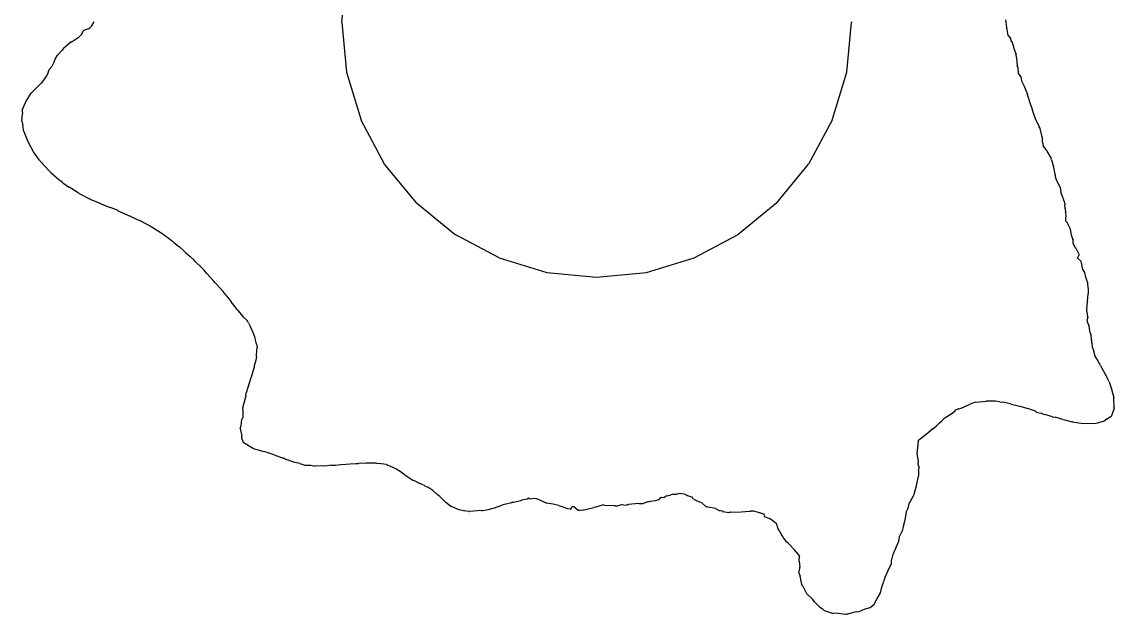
# Model space of a CAD drawing. Extents: x 1 to 267, y 3 to 284.
# Drawn here: x 1.3 to 266.9, y 2.5 to 146.6 of the extents above; entities that cross this region are included whole.
import ezdxf

# ---------------------------------------------------------------- set-up
doc = ezdxf.new("R2010")
doc.units = 0

msp = doc.modelspace()

# ---------------------------------------------------------------- linework, layer by layer
for p, q in [((79.1, 146.47, 64.7), (80.29, 158.56, 64.7)), ((18.35, 145.63, 64.7), (18.9, 146.63, 64.7)), ((79.1, 146.47, 64.7), (80.29, 134.37, 64.7)), ((201.91, 134.37, 64.7), (203.1, 146.47, 64.7)), ((203.09, 146.62, 64.7), (203.1, 146.47, 64.7)), ((240.52, 147.08, 64.7), (240.78, 145.31, 64.7)), ((15.84, 143.55, 64.7), (15.58, 143.3, 64.7)), ((15.84, 143.55, 64.7), (16.31, 144.45, 64.7)), ((16.36, 144.49, 64.7), (16.31, 144.45, 64.7)), ((17.57, 144.92, 64.7), (16.36, 144.49, 64.7)), ((17.57, 144.92, 64.7), (17.96, 145.28, 64.7)), ((18.35, 145.63, 64.7), (17.96, 145.28, 64.7)), ((240.96, 144.76, 64.7), (240.78, 145.31, 64.7)), ((241.2, 143.32, 64.7), (240.96, 144.76, 64.7)), ((13.35, 141.74, 64.7), (11.46, 140.15, 64.7)), ((13.35, 141.74, 64.7), (13.46, 141.78, 64.7)), ((13.46, 141.78, 64.7), (13.59, 141.85, 64.7)), ((13.59, 141.85, 64.7), (15.24, 143, 64.7)), ((15.58, 143.3, 64.7), (15.24, 143, 64.7)), ((241.2, 143.32, 64.7), (241.81, 142.46, 64.7)), ((241.87, 142.18, 64.7), (241.81, 142.46, 64.7)), ((241.94, 141.91, 64.7), (241.87, 142.18, 64.7)), ((241.94, 141.91, 64.7), (242.19, 141.54, 64.7)), ((242.52, 140.58, 64.7), (242.19, 141.54, 64.7)), ((9.45, 137.58, 64.7), (10, 138.49, 64.7)), ((10.07, 138.55, 64.7), (10, 138.49, 64.7)), ((10.1, 138.57, 64.7), (10.07, 138.55, 64.7)), ((11.03, 139.68, 64.7), (10.1, 138.57, 64.7)), ((11.38, 140.05, 64.7), (11.03, 139.68, 64.7)), ((11.41, 140.08, 64.7), (11.38, 140.05, 64.7)), ((11.41, 140.08, 64.7), (11.44, 140.12, 64.7)), ((11.46, 140.15, 64.7), (11.44, 140.12, 64.7)), ((242.67, 139.96, 64.7), (242.52, 140.58, 64.7)), ((242.67, 139.96, 64.7), (243.11, 138.61, 64.7)), ((243.18, 137.94, 64.7), (243.11, 138.61, 64.7)), ((8.01, 135.04, 64.7), (8.64, 135.74, 64.7)), ((8.65, 135.76, 64.7), (8.64, 135.74, 64.7)), ((9.19, 136.92, 64.7), (8.65, 135.76, 64.7)), ((9.19, 136.92, 64.7), (9.45, 137.58, 64.7)), ((9.19, 136.92, 64.7), (9.19, 136.92, 64.7)), ((243.18, 137.94, 64.7), (243.23, 137.84, 64.7)), ((243.23, 137.84, 64.7), (243.34, 135.99, 64.7)), ((243.51, 135.56, 64.7), (243.34, 135.99, 64.7)), ((243.51, 135.56, 64.7), (243.63, 134.05, 64.7)), ((7.09, 133.09, 64.7), (6.02, 131.74, 64.7)), ((7.09, 133.09, 64.7), (7.34, 133.44, 64.7)), ((7.34, 133.44, 64.7), (7.62, 133.95, 64.7)), ((7.62, 133.95, 64.7), (8.01, 135.04, 64.7)), ((80.29, 134.37, 64.7), (83.82, 122.74, 64.7)), ((198.38, 122.74, 64.7), (201.91, 134.37, 64.7)), ((243.63, 134.05, 64.7), (244.23, 133.27, 64.7)), ((244.24, 133.25, 64.7), (244.23, 133.27, 64.7)), ((244.24, 133.25, 64.7), (244.44, 132.25, 64.7)), ((4.82, 130.51, 64.7), (3.62, 129.28, 64.7)), ((4.82, 130.51, 64.7), (4.85, 130.53, 64.7)), ((4.85, 130.53, 64.7), (4.86, 130.56, 64.7)), ((4.86, 130.56, 64.7), (6.02, 131.74, 64.7)), ((244.44, 132.25, 64.7), (245.09, 130.98, 64.7)), ((245.09, 130.98, 64.7), (245.87, 128.94, 64.7)), ((2.36, 127.32, 64.7), (3.21, 128.65, 64.7)), ((3.21, 128.65, 64.7), (3.62, 129.28, 64.7)), ((246.02, 128.41, 64.7), (245.87, 128.94, 64.7)), ((246.06, 128.31, 64.7), (246.02, 128.41, 64.7)), ((246.06, 128.31, 64.7), (246.56, 126.7, 64.7)), ((1.43, 124.95, 64.7), (1.66, 125.7, 64.7)), ((1.43, 124.95, 64.7), (1.47, 124.23, 64.7)), ((1.66, 125.7, 64.7), (2.26, 127.19, 64.7)), ((2.26, 127.19, 64.7), (2.31, 127.25, 64.7)), ((2.32, 127.26, 64.7), (2.31, 127.25, 64.7)), ((2.33, 127.26, 64.7), (2.32, 127.26, 64.7)), ((2.33, 127.27, 64.7), (2.36, 127.32, 64.7)), ((2.33, 127.27, 64.7), (2.33, 127.26, 64.7)), ((246.56, 126.7, 64.7), (246.86, 125.9, 64.7)), ((246.86, 125.9, 64.7), (246.92, 125.56, 64.7)), ((246.92, 125.56, 64.7), (247.06, 124.95, 64.7)), ((247.06, 124.95, 64.7), (247.75, 123.1, 64.7)), ((1.33, 122.46, 64.7), (1.47, 124.23, 64.7)), ((1.33, 122.46, 64.7), (1.58, 121.41, 64.7)), ((89.55, 112.02, 64.7), (83.82, 122.74, 64.7)), ((198.38, 122.74, 64.7), (192.65, 112.02, 64.7)), ((247.75, 123.1, 64.7), (248.75, 121.11, 64.7)), ((1.84, 119.97, 64.7), (1.58, 121.41, 64.7)), ((1.84, 119.97, 64.7), (2.82, 117.52, 64.7)), ((248.84, 120.81, 64.7), (248.75, 121.11, 64.7)), ((248.84, 120.81, 64.7), (248.88, 120.71, 64.7)), ((248.88, 120.71, 64.7), (249.29, 118.97, 64.7)), ((2.84, 117.49, 64.7), (2.82, 117.52, 64.7)), ((2.84, 117.48, 64.7), (2.84, 117.49, 64.7)), ((2.85, 117.47, 64.7), (2.84, 117.48, 64.7)), ((2.85, 117.47, 64.7), (2.85, 117.46, 64.7)), ((2.85, 117.46, 64.7), (2.87, 117.42, 64.7)), ((4.2, 114.98, 64.7), (2.87, 117.42, 64.7)), ((249.29, 118.97, 64.7), (249.55, 118.13, 64.7)), ((249.53, 117.39, 64.7), (249.55, 118.13, 64.7)), ((249.53, 117.39, 64.7), (249.67, 116.48, 64.7)), ((5.38, 113.3, 64.7), (4.2, 114.98, 64.7)), ((250.4, 115.55, 64.7), (249.67, 116.48, 64.7)), ((250.61, 115.12, 64.7), (250.4, 115.55, 64.7)), ((250.61, 115.12, 64.7), (251.62, 113.35, 64.7)), ((5.62, 112.99, 64.7), (5.38, 113.3, 64.7)), ((5.69, 112.87, 64.7), (5.62, 112.99, 64.7)), ((5.8, 112.74, 64.7), (5.69, 112.87, 64.7)), ((5.8, 112.74, 64.7), (5.91, 112.59, 64.7)), ((5.91, 112.59, 64.7), (7.87, 110.46, 64.7)), ((97.26, 102.62, 64.7), (89.55, 112.02, 64.7)), ((184.94, 102.62, 64.7), (192.65, 112.02, 64.7)), ((251.62, 113.35, 64.7), (251.64, 113.24, 64.7)), ((251.65, 113.21, 64.7), (251.64, 113.24, 64.7)), ((251.72, 113.06, 64.7), (251.65, 113.21, 64.7)), ((251.72, 113.06, 64.7), (252.02, 111.92, 64.7)), ((252.02, 111.92, 64.7), (252.2, 111.53, 64.7)), ((7.87, 110.46, 64.7), (8.01, 110.34, 64.7)), ((8.01, 110.34, 64.7), (8.1, 110.22, 64.7)), ((8.2, 110.13, 64.7), (8.1, 110.22, 64.7)), ((8.2, 110.13, 64.7), (8.34, 109.98, 64.7)), ((8.34, 109.98, 64.7), (10.31, 108.28, 64.7)), ((252.46, 110.44, 64.7), (252.2, 111.53, 64.7)), ((252.53, 109.8, 64.7), (252.46, 110.44, 64.7)), ((252.53, 109.8, 64.7), (252.59, 109.33, 64.7)), ((252.9, 108.14, 64.7), (252.59, 109.33, 64.7)), ((10.44, 108.19, 64.7), (10.31, 108.28, 64.7)), ((10.44, 108.19, 64.7), (10.51, 108.11, 64.7)), ((10.51, 108.11, 64.7), (10.58, 108.06, 64.7)), ((11.25, 107.55, 64.7), (10.58, 108.06, 64.7)), ((11.25, 107.55, 64.7), (12.47, 106.64, 64.7)), ((12.47, 106.64, 64.7), (12.81, 106.41, 64.7)), ((15, 105.04, 64.7), (12.81, 106.41, 64.7)), ((253.82, 106.44, 64.7), (252.9, 108.14, 64.7)), ((253.82, 106.44, 64.7), (253.88, 105.66, 64.7)), ((15.22, 104.92, 64.7), (15, 105.04, 64.7)), ((15.3, 104.87, 64.7), (15.22, 104.92, 64.7)), ((15.3, 104.87, 64.7), (17.78, 103.54, 64.7)), ((253.88, 105.66, 64.7), (253.96, 105.29, 64.7)), ((254.47, 103.85, 64.7), (253.96, 105.29, 64.7)), ((254.47, 103.85, 64.7), (254.54, 103.55, 64.7)), ((17.78, 103.54, 64.7), (17.92, 103.49, 64.7)), ((17.92, 103.49, 64.7), (18.02, 103.43, 64.7)), ((18.1, 103.4, 64.7), (18.02, 103.43, 64.7)), ((18.1, 103.4, 64.7), (20.29, 102.48, 64.7)), ((20.29, 102.48, 64.7), (20.31, 102.47, 64.7)), ((20.31, 102.47, 64.7), (20.59, 102.35, 64.7)), ((20.59, 102.35, 64.7), (22.59, 101.55, 64.7)), ((22.59, 101.55, 64.7), (22.87, 101.44, 64.7)), ((24.67, 100.69, 64.7), (22.87, 101.44, 64.7)), ((97.26, 102.62, 64.7), (106.66, 94.91, 64.7)), ((184.94, 102.62, 64.7), (175.55, 94.91, 64.7)), ((254.54, 103.55, 64.7), (254.87, 102.71, 64.7)), ((254.87, 102.71, 64.7), (254.96, 102.1, 64.7)), ((255.05, 101.16, 64.7), (254.96, 102.1, 64.7)), ((255.05, 101.16, 64.7), (255.13, 100.51, 64.7)), ((24.67, 100.69, 64.7), (24.92, 100.59, 64.7)), ((24.92, 100.59, 64.7), (25.08, 100.52, 64.7)), ((25.08, 100.52, 64.7), (27.65, 99.37, 64.7)), ((27.85, 99.28, 64.7), (27.65, 99.37, 64.7)), ((27.85, 99.28, 64.7), (27.87, 99.27, 64.7)), ((27.87, 99.27, 64.7), (30.08, 98.24, 64.7)), ((255.14, 100.42, 64.7), (255.13, 100.51, 64.7)), ((255.14, 100.42, 64.7), (255.22, 99.11, 64.7)), ((255.18, 98.14, 64.7), (255.22, 99.11, 64.7)), ((30.08, 98.24, 64.7), (30.12, 98.22, 64.7)), ((30.14, 98.21, 64.7), (30.12, 98.22, 64.7)), ((30.18, 98.19, 64.7), (30.14, 98.21, 64.7)), ((30.18, 98.19, 64.7), (32.81, 96.8, 64.7)), ((32.81, 96.8, 64.7), (32.81, 96.8, 64.7)), ((32.81, 96.8, 64.7), (32.81, 96.8, 64.7)), ((32.81, 96.8, 64.7), (34.94, 95.46, 64.7)), ((255.18, 98.14, 64.7), (255.54, 97.8, 64.7)), ((256.25, 96.32, 64.7), (255.54, 97.8, 64.7)), ((256.26, 96.29, 64.7), (256.25, 96.32, 64.7)), ((256.26, 96.29, 64.7), (256.39, 95.1, 64.7)), ((34.99, 95.42, 64.7), (34.94, 95.46, 64.7)), ((35.03, 95.39, 64.7), (34.99, 95.42, 64.7)), ((35.03, 95.39, 64.7), (35.09, 95.35, 64.7)), ((35.09, 95.35, 64.7), (36.87, 94.08, 64.7)), ((36.87, 94.08, 64.7), (37.95, 93.24, 64.7)), ((38.12, 93.1, 64.7), (37.95, 93.24, 64.7)), ((38.12, 93.1, 64.7), (38.31, 92.92, 64.7)), ((117.38, 89.19, 64.7), (106.66, 94.91, 64.7)), ((164.83, 89.19, 64.7), (175.55, 94.91, 64.7)), ((256.39, 95.1, 64.7), (256.5, 94.84, 64.7)), ((256.5, 94.84, 64.7), (256.6, 94.59, 64.7)), ((256.6, 94.59, 64.7), (256.86, 93.65, 64.7)), ((256.86, 93.6, 64.7), (256.86, 93.65, 64.7)), ((256.86, 93.6, 64.7), (256.9, 92.87, 64.7)), ((38.31, 92.92, 64.7), (39.64, 91.85, 64.7)), ((39.64, 91.85, 64.7), (40.66, 90.97, 64.7)), ((40.89, 90.75, 64.7), (40.66, 90.97, 64.7)), ((41.13, 90.51, 64.7), (40.89, 90.75, 64.7)), ((41.13, 90.51, 64.7), (42.26, 89.5, 64.7)), ((256.9, 92.87, 64.7), (257.48, 91.67, 64.7)), ((257.68, 91.47, 64.7), (257.48, 91.67, 64.7)), ((258.37, 90.16, 64.7), (257.68, 91.47, 64.7)), ((43.21, 88.65, 64.7), (42.26, 89.5, 64.7)), ((43.5, 88.34, 64.7), (43.21, 88.65, 64.7)), ((43.78, 88.03, 64.7), (43.5, 88.34, 64.7)), ((43.78, 88.03, 64.7), (44.76, 87.08, 64.7)), ((117.38, 89.19, 64.7), (129.01, 85.66, 64.7)), ((153.2, 85.66, 64.7), (164.83, 89.19, 64.7)), ((258.03, 89.15, 64.7), (258.42, 89.96, 64.7)), ((258.03, 89.15, 64.7), (258.96, 88.3, 64.7)), ((258.37, 90.16, 64.7), (258.4, 89.99, 64.7)), ((258.4, 89.99, 64.7), (258.42, 89.96, 64.7)), ((258.99, 88.02, 64.7), (258.96, 88.3, 64.7)), ((259.35, 86.32, 64.7), (258.99, 88.02, 64.7)), ((44.76, 87.08, 64.7), (45.64, 86.2, 64.7)), ((45.99, 85.77, 64.7), (45.64, 86.2, 64.7)), ((46.29, 85.4, 64.7), (45.99, 85.77, 64.7)), ((46.29, 85.4, 64.7), (47.14, 84.51, 64.7)), ((129.01, 85.66, 64.7), (141.1, 84.47, 64.7)), ((141.1, 84.47, 64.7), (153.2, 85.66, 64.7)), ((259.35, 86.32, 64.7), (259.71, 85.63, 64.7)), ((259.71, 85.63, 64.7), (259.97, 84.5, 64.7)), ((47.14, 84.51, 64.7), (47.96, 83.64, 64.7)), ((48.37, 83.14, 64.7), (47.96, 83.64, 64.7)), ((48.72, 82.71, 64.7), (48.37, 83.14, 64.7)), ((48.72, 82.71, 64.7), (49.5, 81.87, 64.7)), ((259.97, 84.5, 64.7), (260.46, 83.19, 64.7)), ((260.46, 83.19, 64.7), (260.49, 83.02, 64.7)), ((260.49, 82.95, 64.7), (260.49, 83.02, 64.7)), ((260.49, 82.95, 64.7), (260.5, 82.83, 64.7)), ((260.5, 82.83, 64.7), (260.59, 81.39, 64.7)), ((49.5, 81.87, 64.7), (50.26, 81.01, 64.7)), ((50.75, 80.39, 64.7), (50.26, 81.01, 64.7)), ((50.75, 80.39, 64.7), (51.27, 79.72, 64.7)), ((51.27, 79.72, 64.7), (51.72, 79.17, 64.7)), ((260.47, 78.65, 64.7), (260.59, 80.41, 64.7)), ((260.59, 81.39, 64.7), (260.59, 80.41, 64.7)), ((51.72, 79.17, 64.7), (52.24, 78.53, 64.7)), ((52.89, 77.67, 64.7), (52.24, 78.53, 64.7)), ((53.67, 76.66, 64.7), (52.89, 77.67, 64.7)), ((260.28, 76.72, 64.7), (260.46, 78.47, 64.7)), ((260.46, 78.63, 64.7), (260.47, 78.65, 64.7)), ((260.46, 78.63, 64.7), (260.47, 78.61, 64.7)), ((260.46, 78.47, 64.7), (260.47, 78.61, 64.7)), ((53.67, 76.66, 64.7), (53.92, 76.33, 64.7)), ((53.92, 76.33, 64.7), (55.1, 74.94, 64.7)), ((56.11, 73.95, 64.7), (55.1, 74.94, 64.7)), ((260.28, 76.72, 64.7), (260.21, 76.29, 64.7)), ((260.21, 76.29, 64.7), (260.41, 75.6, 64.7)), ((260.41, 75.6, 64.7), (260.47, 74.91, 64.7)), ((260.54, 74.65, 64.7), (260.42, 74.2, 64.7)), ((260.54, 74.65, 64.7), (260.47, 74.91, 64.7)), ((56.29, 73.72, 64.7), (56.11, 73.95, 64.7)), ((56.47, 73.41, 64.7), (56.29, 73.72, 64.7)), ((56.47, 73.41, 64.7), (56.95, 72.41, 64.7)), ((57.52, 71.21, 64.7), (56.95, 72.41, 64.7)), ((260.54, 73.35, 64.7), (260.42, 74.2, 64.7)), ((260.54, 73.35, 64.7), (260.87, 72.52, 64.7)), ((260.99, 72, 64.7), (260.87, 72.52, 64.7)), ((261.15, 70.92, 64.7), (260.99, 72, 64.7)), ((57.95, 69.95, 64.7), (57.52, 71.21, 64.7)), ((58.43, 68.17, 64.7), (57.95, 69.95, 64.7)), ((261.15, 70.92, 64.7), (261.26, 70.52, 64.7)), ((261.26, 70.52, 64.7), (261.38, 69.36, 64.7)), ((261.38, 69.36, 64.7), (261.51, 68.85, 64.7)), ((58.35, 65.49, 64.7), (58.58, 67.5, 64.7)), ((58.43, 68.17, 64.7), (58.58, 67.5, 64.7)), ((261.49, 68.43, 64.7), (261.51, 68.85, 64.7)), ((261.49, 68.43, 64.7), (261.58, 67.58, 64.7)), ((261.58, 67.58, 64.7), (261.87, 66.93, 64.7)), ((261.87, 66.93, 64.7), (262.23, 65.35, 64.7)), ((58.13, 64, 64.7), (57.85, 62.96, 64.7)), ((58.36, 65.06, 64.7), (58.13, 64, 64.7)), ((58.36, 65.06, 64.7), (58.35, 65.49, 64.7)), ((262.71, 64.65, 64.7), (262.23, 65.35, 64.7)), ((263.65, 62.99, 64.7), (262.71, 64.65, 64.7)), ((57.14, 60.29, 64.7), (57.85, 62.48, 64.7)), ((57.85, 62.96, 64.7), (57.85, 62.48, 64.7)), ((263.65, 62.99, 64.7), (263.81, 62.64, 64.7)), ((263.81, 62.64, 64.7), (263.88, 62.49, 64.7)), ((263.88, 62.49, 64.7), (265.15, 60.15, 64.7)), ((57.04, 59.99, 64.7), (56.28, 57.66, 64.7)), ((57.11, 60.21, 64.7), (57.04, 59.99, 64.7)), ((57.13, 60.24, 64.7), (57.11, 60.21, 64.7)), ((57.13, 60.24, 64.7), (57.14, 60.25, 64.7)), ((57.14, 60.29, 64.7), (57.14, 60.25, 64.7)), ((265.15, 60.15, 64.7), (265.32, 59.86, 64.7)), ((265.76, 59.01, 64.7), (265.32, 59.86, 64.7)), ((265.76, 59.01, 64.7), (266.1, 58.06, 64.7)), ((55.81, 55.67, 64.7), (55.9, 56.34, 64.7)), ((56.28, 57.66, 64.7), (55.9, 56.34, 64.7)), ((266.1, 58.06, 64.7), (266.19, 57.76, 64.7)), ((266.21, 57.61, 64.7), (266.19, 57.76, 64.7)), ((266.21, 57.61, 64.7), (266.88, 55.18, 64.7)), ((55.05, 52.72, 64.7), (55.78, 55.37, 64.7)), ((55.81, 55.67, 64.7), (55.78, 55.37, 64.7)), ((229.74, 52.64, 64.7), (231.51, 53.47, 64.7)), ((233.15, 54.06, 64.7), (231.51, 53.47, 64.7)), ((233.15, 54.06, 64.7), (234.13, 54.2, 64.7)), ((234.13, 54.2, 64.7), (235.79, 54.36, 64.7)), ((236.57, 54.37, 64.7), (235.79, 54.36, 64.7)), ((238.06, 54.32, 64.7), (236.57, 54.37, 64.7)), ((239.14, 54.2, 64.7), (238.06, 54.32, 64.7)), ((239.14, 54.2, 64.7), (239.89, 54.1, 64.7)), ((241.72, 53.67, 64.7), (239.89, 54.1, 64.7)), ((241.77, 53.66, 64.7), (241.72, 53.67, 64.7)), ((241.91, 53.61, 64.7), (241.77, 53.66, 64.7)), ((241.91, 53.61, 64.7), (244.3, 53, 64.7)), ((266.87, 55.13, 64.7), (266.88, 55.18, 64.7)), ((266.95, 52.69, 64.7), (266.87, 55.13, 64.7)), ((55.05, 52.72, 64.7), (55.06, 52.68, 64.7)), ((55.05, 52.37, 64.7), (55.06, 52.68, 64.7)), ((55.05, 52.37, 64.7), (55.1, 50.29, 64.7)), ((225.74, 50.25, 64.7), (226.43, 50.7, 64.7)), ((226.43, 50.7, 64.7), (227.55, 51.43, 64.7)), ((227.55, 51.43, 64.7), (228.2, 51.91, 64.7)), ((228.2, 51.91, 64.7), (228.48, 52.2, 64.7)), ((228.48, 52.2, 64.7), (229.04, 52.43, 64.7)), ((229.06, 52.44, 64.7), (229.04, 52.43, 64.7)), ((229.06, 52.44, 64.7), (229.74, 52.64, 64.7)), ((244.3, 53, 64.7), (245.93, 52.57, 64.7)), ((246.87, 52.2, 64.7), (245.93, 52.57, 64.7)), ((247.85, 51.93, 64.7), (246.87, 52.2, 64.7)), ((247.85, 51.93, 64.7), (248.04, 51.64, 64.7)), ((248.04, 51.64, 64.7), (248.34, 51.54, 64.7)), ((248.34, 51.54, 64.7), (249.19, 51.42, 64.7)), ((249.51, 51.25, 64.7), (249.19, 51.42, 64.7)), ((249.51, 51.25, 64.7), (250.11, 51.12, 64.7)), ((251.97, 50.54, 64.7), (250.11, 51.12, 64.7)), ((251.97, 50.54, 64.7), (252.57, 50.43, 64.7)), ((265.27, 50.02, 64.7), (266.27, 50.74, 64.7)), ((266.94, 52.65, 64.7), (266.27, 50.74, 64.7)), ((266.95, 52.69, 64.7), (266.94, 52.65, 64.7)), ((54.42, 47.7, 64.7), (54.65, 48.33, 64.7)), ((54.65, 48.33, 64.7), (54.81, 49.94, 64.7)), ((54.81, 49.94, 64.7), (54.93, 50, 64.7)), ((54.93, 50, 64.7), (55.02, 50.08, 64.7)), ((55.02, 50.13, 64.7), (55.1, 50.29, 64.7)), ((55.02, 50.08, 64.7), (55.02, 50.13, 64.7)), ((222.85, 47.61, 64.7), (223.68, 48.22, 64.7)), ((223.68, 48.22, 64.7), (224.49, 49.06, 64.7)), ((224.49, 49.06, 64.7), (224.96, 49.46, 64.7)), ((225.74, 50.25, 64.7), (224.96, 49.46, 64.7)), ((254.49, 49.87, 64.7), (252.57, 50.43, 64.7)), ((254.49, 49.87, 64.7), (254.85, 49.82, 64.7)), ((254.85, 49.82, 64.7), (256.77, 49.34, 64.7)), ((256.92, 49.32, 64.7), (256.77, 49.34, 64.7)), ((256.92, 49.32, 64.7), (257.19, 49.24, 64.7)), ((257.19, 49.24, 64.7), (259.5, 48.86, 64.7)), ((262, 48.84, 64.7), (259.5, 48.86, 64.7)), ((262.88, 48.98, 64.7), (262, 48.84, 64.7)), ((264.49, 49.46, 64.7), (262.88, 48.98, 64.7)), ((264.49, 49.46, 64.7), (264.52, 49.49, 64.7)), ((265.27, 50.02, 64.7), (264.52, 49.49, 64.7)), ((54.42, 47.7, 64.7), (54.84, 45.7, 64.7)), ((54.81, 45.21, 64.7), (54.84, 45.7, 64.7)), ((54.81, 45.21, 64.7), (55.17, 44.37, 64.7)), ((221.65, 46.55, 64.7), (219.43, 44.81, 64.7)), ((222.85, 47.61, 64.7), (221.65, 46.55, 64.7)), ((55.17, 44.37, 64.7), (57.39, 42.99, 64.7)), ((57.39, 42.99, 64.7), (57.67, 42.79, 64.7)), ((57.67, 42.79, 64.7), (57.88, 42.72, 64.7)), ((57.88, 42.72, 64.7), (60.16, 42.06, 64.7)), ((219.31, 44.62, 64.7), (218.97, 41.54, 64.7)), ((219.3, 44.67, 64.7), (219.33, 44.74, 64.7)), ((219.31, 44.62, 64.7), (219.3, 44.67, 64.7)), ((219.43, 44.81, 64.7), (219.33, 44.74, 64.7)), ((61.02, 41.86, 64.7), (60.16, 42.06, 64.7)), ((62.65, 41.31, 64.7), (61.02, 41.86, 64.7)), ((62.65, 41.31, 64.7), (64.87, 40.49, 64.7)), ((65.13, 40.37, 64.7), (64.87, 40.49, 64.7)), ((65.4, 40.24, 64.7), (65.13, 40.37, 64.7)), ((67.73, 39.39, 64.7), (65.4, 40.24, 64.7)), ((218.97, 41.54, 64.7), (219.27, 39.7, 64.7)), ((68.92, 39.2, 64.7), (67.73, 39.39, 64.7)), ((68.92, 39.2, 64.7), (70.13, 38.79, 64.7)), ((70.13, 38.79, 64.7), (71.63, 38.73, 64.7)), ((71.63, 38.73, 64.7), (72.62, 38.51, 64.7)), ((74.26, 38.61, 64.7), (72.62, 38.51, 64.7)), ((75.11, 38.54, 64.7), (74.26, 38.61, 64.7)), ((76.65, 38.73, 64.7), (75.11, 38.54, 64.7)), ((76.65, 38.73, 64.7), (77.6, 38.75, 64.7)), ((77.6, 38.75, 64.7), (78.88, 38.91, 64.7)), ((78.88, 38.91, 64.7), (80.09, 38.98, 64.7)), ((80.09, 38.98, 64.7), (81.06, 39.08, 64.7)), ((81.06, 39.08, 64.7), (82.57, 39.14, 64.7)), ((82.57, 39.14, 64.7), (83.22, 39.19, 64.7)), ((85.06, 39.23, 64.7), (83.22, 39.19, 64.7)), ((85.39, 39.25, 64.7), (85.06, 39.23, 64.7)), ((87.53, 39.24, 64.7), (85.39, 39.25, 64.7)), ((87.53, 39.24, 64.7), (88.13, 39.16, 64.7)), ((89.93, 38.92, 64.7), (88.13, 39.16, 64.7)), ((89.93, 38.92, 64.7), (90.04, 38.89, 64.7)), ((90.04, 38.89, 64.7), (91.62, 38.2, 64.7)), ((92.25, 37.85, 64.7), (91.62, 38.2, 64.7)), ((92.74, 37.54, 64.7), (92.25, 37.85, 64.7)), ((93.12, 37.35, 64.7), (92.74, 37.54, 64.7)), ((94.23, 36.58, 64.7), (93.12, 37.35, 64.7)), ((219.27, 39.7, 64.7), (219.32, 39.34, 64.7)), ((219.35, 38.61, 64.7), (219.32, 39.34, 64.7)), ((219.35, 38.58, 64.7), (219.35, 38.61, 64.7)), ((219.35, 38.58, 64.7), (219.54, 38, 64.7)), ((219.36, 37.38, 64.7), (219.54, 38, 64.7)), ((219.36, 37.38, 64.7), (219.39, 36.06, 64.7)), ((94.23, 36.58, 64.7), (96.44, 35.14, 64.7)), ((96.44, 35.14, 64.7), (96.93, 34.92, 64.7)), ((96.93, 34.92, 64.7), (97.96, 34.38, 64.7)), ((218.92, 33.77, 64.7), (219.39, 36.06, 64.7)), ((98.8, 33.96, 64.7), (97.96, 34.38, 64.7)), ((99.25, 33.79, 64.7), (98.8, 33.96, 64.7)), ((99.25, 33.79, 64.7), (99.28, 33.77, 64.7)), ((99.28, 33.77, 64.7), (100.08, 33.42, 64.7)), ((101.28, 32.62, 64.7), (100.08, 33.42, 64.7)), ((102.23, 31.73, 64.7), (101.28, 32.62, 64.7)), ((218.33, 31.73, 64.7), (218.92, 33.77, 64.7)), ((102.23, 31.73, 64.7), (102.53, 31.52, 64.7)), ((102.53, 31.52, 64.7), (102.57, 31.49, 64.7)), ((102.99, 31.14, 64.7), (102.57, 31.49, 64.7)), ((102.99, 31.14, 64.7), (104.17, 29.89, 64.7)), ((104.17, 29.89, 64.7), (104.36, 29.8, 64.7)), ((104.36, 29.8, 64.7), (105.67, 28.78, 64.7)), ((120.13, 29.54, 64.7), (118.26, 29.08, 64.7)), ((120.51, 29.66, 64.7), (120.13, 29.54, 64.7)), ((120.63, 29.74, 64.7), (120.51, 29.66, 64.7)), ((120.63, 29.74, 64.7), (120.74, 29.73, 64.7)), ((120.74, 29.73, 64.7), (120.89, 29.77, 64.7)), ((120.89, 29.77, 64.7), (122.67, 30.18, 64.7)), ((122.67, 30.18, 64.7), (122.86, 30.23, 64.7)), ((122.9, 30.24, 64.7), (122.86, 30.23, 64.7)), ((124.19, 30.47, 64.7), (122.9, 30.24, 64.7)), ((124.65, 30.7, 64.7), (124.19, 30.47, 64.7)), ((124.65, 30.7, 64.7), (124.95, 30.6, 64.7)), ((124.95, 30.6, 64.7), (125.44, 30.65, 64.7)), ((126.51, 30.53, 64.7), (125.44, 30.65, 64.7)), ((127.22, 30.34, 64.7), (126.51, 30.53, 64.7)), ((127.22, 30.34, 64.7), (128.06, 29.91, 64.7)), ((128.06, 29.91, 64.7), (129.03, 29.53, 64.7)), ((130.57, 29.25, 64.7), (129.03, 29.53, 64.7)), ((131.52, 29.01, 64.7), (130.57, 29.25, 64.7)), ((151.4, 29.4, 64.7), (148.85, 29.17, 64.7)), ((151.4, 29.4, 64.7), (151.48, 29.41, 64.7)), ((151.48, 29.41, 64.7), (152.38, 29.44, 64.7)), ((153.54, 29.84, 64.7), (152.38, 29.44, 64.7)), ((153.54, 29.84, 64.7), (153.85, 29.92, 64.7)), ((153.85, 29.92, 64.7), (154.13, 30.01, 64.7)), ((154.13, 30.01, 64.7), (155.38, 30.16, 64.7)), ((155.38, 30.16, 64.7), (156.28, 30.42, 64.7)), ((156.28, 30.42, 64.7), (156.75, 30.9, 64.7)), ((156.75, 30.9, 64.7), (156.9, 30.95, 64.7)), ((156.9, 30.95, 64.7), (157.43, 30.91, 64.7)), ((157.43, 30.91, 64.7), (157.97, 31.26, 64.7)), ((157.97, 31.26, 64.7), (158.98, 31.46, 64.7)), ((159.81, 31.67, 64.7), (158.98, 31.46, 64.7)), ((159.81, 31.67, 64.7), (160.59, 31.73, 64.7)), ((160.59, 31.73, 64.7), (161.03, 31.83, 64.7)), ((161.8, 31.76, 64.7), (161.03, 31.83, 64.7)), ((161.83, 31.76, 64.7), (161.8, 31.76, 64.7)), ((162.52, 31.72, 64.7), (161.83, 31.76, 64.7)), ((162.52, 31.72, 64.7), (163.09, 31.4, 64.7)), ((163.09, 31.4, 64.7), (163.13, 31.38, 64.7)), ((163.17, 31.36, 64.7), (163.13, 31.38, 64.7)), ((163.17, 31.36, 64.7), (163.17, 31.36, 64.7)), ((163.17, 31.36, 64.7), (164.4, 30.96, 64.7)), ((164.5, 30.66, 64.7), (164.4, 30.96, 64.7)), ((164.5, 30.66, 64.7), (165.06, 30.31, 64.7)), ((165.06, 30.31, 64.7), (165.2, 30.23, 64.7)), ((165.29, 30.18, 64.7), (165.2, 30.23, 64.7)), ((165.29, 30.18, 64.7), (165.44, 30.09, 64.7)), ((165.44, 30.09, 64.7), (166.63, 29.66, 64.7)), ((166.63, 29.66, 64.7), (166.8, 29.55, 64.7)), ((167.65, 28.74, 64.7), (166.8, 29.55, 64.7)), ((216.82, 28.33, 64.7), (217.12, 29.44, 64.7)), ((217.12, 29.44, 64.7), (218.19, 31.3, 64.7)), ((218.19, 31.3, 64.7), (218.28, 31.6, 64.7)), ((218.28, 31.6, 64.7), (218.33, 31.73, 64.7)), ((105.67, 28.78, 64.7), (105.81, 28.68, 64.7)), ((107.29, 28.05, 64.7), (105.81, 28.68, 64.7)), ((107.3, 28.04, 64.7), (107.29, 28.05, 64.7)), ((107.3, 28.04, 64.7), (107.32, 28.03, 64.7)), ((107.32, 28.03, 64.7), (109.04, 27.66, 64.7)), ((110.01, 27.45, 64.7), (109.04, 27.66, 64.7)), ((110.01, 27.45, 64.7), (110.04, 27.45, 64.7)), ((110.04, 27.45, 64.7), (110.19, 27.46, 64.7)), ((113.1, 27.74, 64.7), (110.19, 27.46, 64.7)), ((113.1, 27.74, 64.7), (113.45, 27.73, 64.7)), ((113.45, 27.73, 64.7), (114.8, 27.97, 64.7)), ((114.8, 27.97, 64.7), (115.63, 28.19, 64.7)), ((115.63, 28.19, 64.7), (115.99, 28.32, 64.7)), ((115.99, 28.32, 64.7), (118.26, 29.08, 64.7)), ((131.87, 28.94, 64.7), (131.52, 29.01, 64.7)), ((131.87, 28.94, 64.7), (134.04, 28.25, 64.7)), ((134.04, 28.25, 64.7), (134.68, 28.11, 64.7)), ((134.68, 28.11, 64.7), (134.79, 28.07, 64.7)), ((134.79, 28.07, 64.7), (135.2, 28.78, 64.7)), ((135.2, 28.78, 64.7), (135.54, 28.74, 64.7)), ((135.54, 28.74, 64.7), (136.6, 27.83, 64.7)), ((136.6, 27.83, 64.7), (137.21, 27.8, 64.7)), ((137.21, 27.8, 64.7), (137.93, 27.88, 64.7)), ((137.93, 27.88, 64.7), (138.07, 27.93, 64.7)), ((138.07, 27.93, 64.7), (140.41, 28.47, 64.7)), ((140.71, 28.51, 64.7), (140.41, 28.47, 64.7)), ((140.71, 28.51, 64.7), (142.51, 29.08, 64.7)), ((143.07, 28.97, 64.7), (142.51, 29.08, 64.7)), ((145.4, 28.89, 64.7), (143.07, 28.97, 64.7)), ((145.53, 28.82, 64.7), (145.4, 28.89, 64.7)), ((145.69, 28.91, 64.7), (145.53, 28.82, 64.7)), ((145.69, 28.91, 64.7), (145.89, 28.75, 64.7)), ((145.89, 28.75, 64.7), (147.13, 29.17, 64.7)), ((147.13, 29.17, 64.7), (148.28, 29.01, 64.7)), ((148.28, 29.01, 64.7), (148.64, 29.22, 64.7)), ((148.64, 29.22, 64.7), (148.85, 29.17, 64.7)), ((167.65, 28.74, 64.7), (167.93, 28.61, 64.7)), ((168.13, 28.54, 64.7), (167.93, 28.61, 64.7)), ((170.02, 28.21, 64.7), (168.13, 28.54, 64.7)), ((170.02, 28.21, 64.7), (170.92, 27.71, 64.7)), ((170.92, 27.71, 64.7), (171.22, 27.71, 64.7)), ((171.22, 27.71, 64.7), (171.68, 27.68, 64.7)), ((171.68, 27.68, 64.7), (171.69, 27.5, 64.7)), ((171.69, 27.5, 64.7), (173.45, 27.28, 64.7)), ((173.45, 27.28, 64.7), (173.52, 27.29, 64.7)), ((173.54, 27.29, 64.7), (173.52, 27.29, 64.7)), ((173.54, 27.29, 64.7), (173.56, 27.29, 64.7)), ((173.56, 27.29, 64.7), (173.58, 27.29, 64.7)), ((173.62, 27.3, 64.7), (173.58, 27.29, 64.7)), ((173.62, 27.3, 64.7), (176.24, 27.39, 64.7)), ((176.24, 27.39, 64.7), (178.35, 27.58, 64.7)), ((178.35, 27.58, 64.7), (178.47, 27.58, 64.7)), ((178.47, 27.58, 64.7), (178.48, 27.59, 64.7)), ((179.25, 27.53, 64.7), (178.48, 27.59, 64.7)), ((180.45, 27.21, 64.7), (179.25, 27.53, 64.7)), ((180.67, 27.2, 64.7), (180.45, 27.21, 64.7)), ((180.83, 27.13, 64.7), (180.67, 27.2, 64.7)), ((180.83, 27.13, 64.7), (181.73, 26.9, 64.7)), ((181.73, 26.9, 64.7), (181.83, 26.3, 64.7)), ((216.4, 27.32, 64.7), (216.05, 25.44, 64.7)), ((216.4, 27.32, 64.7), (216.82, 28.33, 64.7)), ((181.83, 26.3, 64.7), (183.19, 25.77, 64.7)), ((183.19, 25.77, 64.7), (183.59, 25.53, 64.7)), ((183.59, 25.53, 64.7), (184.8, 24.54, 64.7)), ((185.21, 23.27, 64.7), (184.8, 24.54, 64.7)), ((215.95, 25.07, 64.7), (215.65, 23.81, 64.7)), ((216.05, 25.44, 64.7), (215.95, 25.07, 64.7)), ((185.56, 22.81, 64.7), (185.21, 23.27, 64.7)), ((185.56, 22.81, 64.7), (186.07, 21.71, 64.7)), ((186.07, 21.71, 64.7), (186.39, 21.29, 64.7)), ((186.39, 21.29, 64.7), (186.45, 21.11, 64.7)), ((214.56, 20.28, 64.7), (214.76, 21.41, 64.7)), ((214.76, 21.41, 64.7), (215.38, 22.71, 64.7)), ((215.65, 23.81, 64.7), (215.38, 22.71, 64.7)), ((186.45, 21.11, 64.7), (186.64, 20.9, 64.7)), ((186.64, 20.9, 64.7), (187.1, 20.17, 64.7)), ((187.69, 19.79, 64.7), (187.1, 20.17, 64.7)), ((187.69, 19.79, 64.7), (189.1, 18.21, 64.7)), ((213.77, 18.38, 64.7), (214.56, 20.28, 64.7)), ((189.1, 18.21, 64.7), (189.11, 18.2, 64.7)), ((189.11, 18.2, 64.7), (190.42, 16.59, 64.7)), ((190.32, 15.39, 64.7), (190.42, 16.59, 64.7)), ((212.79, 15.51, 64.7), (213.21, 17.07, 64.7)), ((213.49, 17.74, 64.7), (213.21, 17.07, 64.7)), ((213.77, 18.38, 64.7), (213.49, 17.74, 64.7)), ((190.31, 12.55, 64.7), (190.51, 13.66, 64.7)), ((190.32, 15.39, 64.7), (190.55, 13.95, 64.7)), ((190.51, 13.66, 64.7), (190.55, 13.95, 64.7)), ((211.9, 13.09, 64.7), (212.27, 13.6, 64.7)), ((212.27, 13.6, 64.7), (212.4, 13.99, 64.7)), ((212.4, 13.99, 64.7), (212.77, 14.77, 64.7)), ((212.77, 14.77, 64.7), (212.79, 15.51, 64.7)), ((190.31, 12.55, 64.7), (190.59, 11.78, 64.7)), ((190.97, 9.7, 64.7), (190.59, 11.78, 64.7)), ((211.22, 11.45, 64.7), (210.92, 10.51, 64.7)), ((211.9, 13.09, 64.7), (211.22, 11.45, 64.7)), ((191.27, 9.31, 64.7), (190.97, 9.7, 64.7)), ((191.27, 9.31, 64.7), (191.87, 8.03, 64.7)), ((191.87, 8.03, 64.7), (192.14, 7.56, 64.7)), ((210.1, 7.7, 64.7), (210.49, 9.08, 64.7)), ((210.49, 9.08, 64.7), (210.92, 10.51, 64.7)), ((193.58, 6.13, 64.7), (192.14, 7.56, 64.7)), ((194.2, 5.43, 64.7), (193.58, 6.13, 64.7)), ((194.2, 5.43, 64.7), (195.27, 4.32, 64.7)), ((208.63, 4.96, 64.7), (209.23, 6.15, 64.7)), ((209.23, 6.15, 64.7), (210.1, 7.7, 64.7)), ((195.27, 4.32, 64.7), (195.93, 3.92, 64.7)), ((195.93, 3.92, 64.7), (196.47, 3.42, 64.7)), ((196.47, 3.42, 64.7), (198.6, 2.67, 64.7)), ((199.82, 2.72, 64.7), (198.6, 2.67, 64.7)), ((199.82, 2.72, 64.7), (201.58, 2.51, 64.7)), ((204.25, 3.04, 64.7), (202.02, 2.51, 64.7)), ((204.25, 3.04, 64.7), (204.96, 3.12, 64.7)), ((204.96, 3.12, 64.7), (206.43, 3.83, 64.7)), ((206.43, 3.83, 64.7), (207.64, 4.15, 64.7)), ((207.64, 4.15, 64.7), (208.63, 4.96, 64.7)), ((201.58, 2.51, 64.7), (202.02, 2.51, 64.7))]:
    msp.add_line(p, q)

doc.saveas('drawing.dxf')
